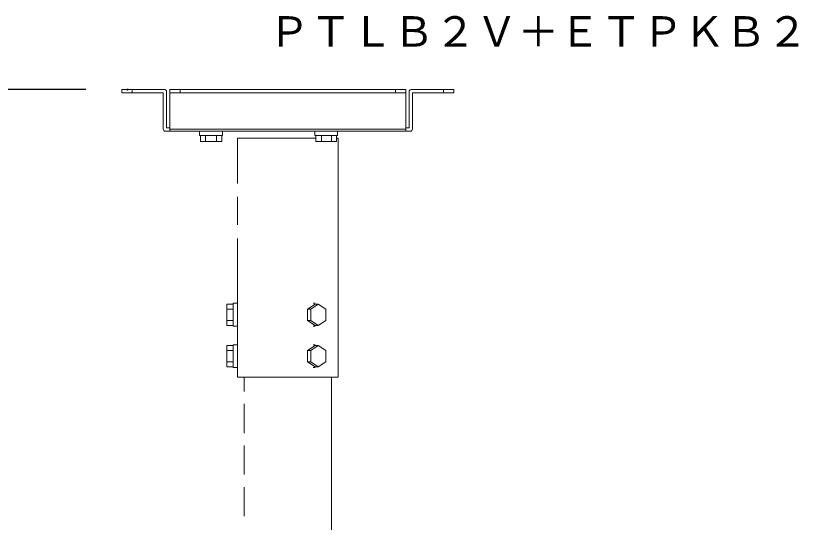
# Model space of a CAD drawing. Units: millimetres, scale not verified. Extents: x -63 to 62, y -57 to 57.
# Drawn here: x 19.91 to 57.61, y 24.02 to 48.43 of the extents above; entities that cross this region are included whole.
import ezdxf
from ezdxf.enums import TextEntityAlignment as Align

# ---------------------------------------------------------------- set-up
doc = ezdxf.new("R2010")
doc.units = ezdxf.units.MM
doc.header["$LTSCALE"] = 0.125
doc.header["$PDMODE"] = 32
doc.header["$PDSIZE"] = 0.0625
for name, color, linetype in [('0-0_0', 7, 'Continuous'), ('0-3_TOUROKU', 7, 'Continuous'), ('0-4_DEFPOINTS', 7, 'Continuous'), ('0-6_SUNPO', 7, 'Continuous')]:
    doc.layers.add(name, color=color, linetype=linetype)
doc.layers.add('0-5_GAIKEI', color=1, linetype='Continuous', lineweight=18)
doc.styles.add('ＭＳ ゴシック', font='')
doc.styles.get('ＭＳ ゴシック').set_extended_font_data('MS Gothic')

# ---------------------------------------------------------------- blocks, each defined once
blk = doc.blocks.new('_OPEN30')
at = {"layer": '0-0_0'}
blk.add_line((0, 0), (-1, 0), dxfattribs=at)
blk.add_lwpolyline([(-1, 0.26795), (0, 0), (-1, -0.26795)], dxfattribs=at)
blk = doc.blocks.new('D5')
at = {"layer": '0-4_DEFPOINTS'}
for p in [(9.8408, 47.2119), (22.4648, 47.2119), (19.3919, 5.7619)]:
    blk.add_point(p, dxfattribs=at)
at = {"layer": '0-6_SUNPO'}
for p, q in [((20.4648, 47.2119), (7.8408, 47.2119)), ((9.8408, 7.7619), (9.8408, 45.2119)), ((17.3919, 5.7619), (7.8408, 5.7619))]:
    blk.add_line(p, q, dxfattribs=at)
at = {"layer": '0-6_SUNPO', "xscale": 2, "yscale": 2}
for p, rotation in [((9.8408, 47.2119), 90), ((9.8408, 5.7619), 270)]:
    blk.add_blockref('_OPEN30', p, dxfattribs=dict(at, rotation=rotation))
at = {"layer": '0-6_SUNPO', "style": 'ＭＳ ゴシック'}
blk.add_text('335～415', height=1.833, rotation=90, dxfattribs=at).set_placement((9.3408, 21.4869), align=Align.BOTTOM_LEFT)

msp = doc.modelspace()

# ---------------------------------------------------------------- linework, layer by layer
at = {"layer": '0-5_GAIKEI'}
for p, q in [((25.0215, 44.7044), (25.0215, 44.8644)), ((25.0215, 44.8644), (25.5215, 44.8644)), ((25.5215, 44.7044), (25.0215, 44.7044)), ((27.0815, 44.8644), (25.5215, 44.8644)), ((25.5215, 44.8644), (25.5215, 44.7044)), ((25.5215, 44.7044), (27.0215, 44.7044)), ((27.0215, 42.9644), (27.0215, 44.7044)), ((27.1816, 43.0244), (27.1816, 44.7644)), ((27.8315, 44.7044), (27.3315, 44.7044)), ((27.8315, 44.8644), (27.8315, 44.7044)), ((27.8315, 44.7044), (38.2116, 44.7044)), ((38.2116, 44.7044), (38.2116, 44.8644)), ((38.7116, 44.7044), (38.2116, 44.7044)), ((38.8615, 44.7644), (38.8615, 43.0244)), ((40.5215, 44.8644), (38.9616, 44.8644)), ((39.0215, 44.7044), (40.5215, 44.7044)), ((39.0215, 44.7044), (39.0215, 42.9644)), ((40.5215, 44.8644), (41.0215, 44.8644)), ((40.5215, 44.7044), (40.5215, 44.8644)), ((41.0215, 44.7044), (40.5215, 44.7044)), ((41.0215, 44.8644), (41.0215, 44.7044)), ((27.3315, 43.0244), (27.1816, 43.0244)), ((38.7116, 43.0244), (38.8615, 43.0244)), ((27.3315, 42.9644), (38.7116, 42.9644)), ((28.7715, 42.6644), (28.7715, 42.8644)), ((28.7715, 42.6644), (29.8716, 42.6644)), ((28.8078, 42.6644), (28.8078, 42.3644)), ((29.0503, 42.6644), (29.0503, 42.3644)), ((29.5927, 42.6644), (29.5927, 42.3644)), ((29.8354, 42.6644), (29.8354, 42.3644)), ((29.8716, 42.6644), (29.8716, 42.8644)), ((34.3215, 42.8644), (34.3215, 42.6644)), ((34.3215, 42.6644), (35.1465, 42.6644)), ((35.1465, 42.6644), (35.4216, 42.6644)), ((35.3708, 42.6644), (35.3708, 42.3644)), ((35.4216, 42.6644), (35.4216, 42.8644)), ((38.7116, 42.9644), (38.7116, 42.8644)), ((28.8078, 42.3644), (29.0503, 42.3644)), ((29.0503, 42.3644), (29.5927, 42.3644)), ((29.5927, 42.3644), (29.8354, 42.3644)), ((30.5915, 42.5244), (30.5915, 40.3494)), ((34.6438, 42.3644), (35.1284, 42.3644)), ((35.4516, 42.5244), (35.3708, 42.5244)), ((35.4516, 31.0244), (35.4516, 42.5244)), ((30.5915, 39.6995), (30.5915, 38.3494)), ((30.5915, 37.6995), (30.5915, 31.0244)), ((30.0893, 34.5382), (30.0893, 34.2957)), ((30.3894, 34.5382), (30.0893, 34.5382)), ((30.3894, 34.5744), (30.3894, 33.4744)), ((30.3894, 34.5744), (30.5893, 34.5744)), ((30.5893, 33.4744), (30.5893, 34.5744)), ((34.3376, 34.5381), (33.9741, 34.296)), ((34.124, 34.2959), (34.4877, 34.5382)), ((34.3376, 34.5744), (34.2375, 34.5744)), ((34.3376, 34.5382), (34.4875, 34.5382)), ((34.4876, 34.5381), (34.8513, 34.2956)), ((30.0893, 34.2957), (30.0893, 33.7531)), ((30.3894, 34.2957), (30.0893, 34.2957)), ((34.8513, 34.2957), (34.8513, 33.7531)), ((30.0893, 33.7531), (30.0893, 33.5105)), ((30.3894, 33.7531), (30.0893, 33.7531)), ((33.974, 33.7528), (34.3376, 33.5104)), ((34.4876, 33.5105), (34.124, 33.7529)), ((34.8513, 33.753), (34.4875, 33.5104)), ((30.3894, 33.5105), (30.0893, 33.5105)), ((30.3894, 33.4744), (30.5893, 33.4744)), ((34.2375, 33.4744), (34.3376, 33.4744)), ((34.3376, 33.5105), (34.4875, 33.5105)), ((30.0893, 32.5382), (30.0893, 32.2957)), ((30.3894, 32.5382), (30.0893, 32.5382)), ((30.3894, 32.5744), (30.3894, 31.4744)), ((30.3894, 32.5744), (30.5893, 32.5744)), ((30.5893, 31.4744), (30.5893, 32.5744)), ((34.3376, 32.5382), (33.974, 32.2959)), ((34.1239, 32.2958), (34.4876, 32.5381)), ((34.3376, 32.5744), (34.2375, 32.5744)), ((34.3376, 32.5382), (34.4875, 32.5382)), ((34.4876, 32.5381), (34.8513, 32.2956)), ((30.0893, 32.2957), (30.0893, 31.7531)), ((30.3894, 32.2957), (30.0893, 32.2957)), ((34.8513, 32.2957), (34.8513, 31.7531)), ((30.0893, 31.7531), (30.0893, 31.5105)), ((30.3894, 31.7531), (30.0893, 31.7531)), ((33.974, 31.7529), (34.3376, 31.5105)), ((34.4877, 31.5105), (34.1241, 31.7529)), ((34.8512, 31.753), (34.4877, 31.5105)), ((30.3894, 31.5105), (30.0893, 31.5105)), ((30.3894, 31.4744), (30.5893, 31.4744)), ((34.2375, 31.4744), (34.3376, 31.4744)), ((34.3376, 31.5105), (34.4875, 31.5105)), ((30.5915, 31.0244), (35.4516, 31.0244)), ((30.9216, 31.0244), (30.9216, 30.3244)), ((35.1216, 12.3244), (35.1216, 31.0244)), ((30.9216, 29.7245), (30.9216, 28.3244)), ((30.9216, 27.7245), (30.9216, 26.3244)), ((30.9216, 25.7245), (30.9216, 24.3244))]:
    msp.add_line(p, q, dxfattribs=at)
for points in [[(27.3315, 42.8644), (27.3315, 42.9644), (27.3315, 44.7044), (27.3315, 44.8644)], [(27.3315, 44.8644), (27.8315, 44.8644), (38.2116, 44.8644), (38.7116, 44.8644)], [(38.7116, 44.8644), (38.7116, 44.7044), (38.7116, 42.9644)], [(38.9216, 42.8644), (38.7116, 42.8644), (27.3315, 42.8644), (27.1216, 42.8644)], [(34.372, 42.6644), (34.372, 42.3644), (34.6438, 42.3644), (34.6438, 42.6644)], [(35.1284, 42.6644), (35.1284, 42.3644), (35.3708, 42.3644)], [(34.372, 42.5244), (30.5932, 42.5244), (30.5915, 42.5244)]]:
    msp.add_lwpolyline(points, dxfattribs=at)
for points in [[(33.9739, 34.2959), (33.9739, 33.7529), (34.124, 33.7529), (34.124, 34.2959)], [(33.9739, 32.2959), (33.9739, 31.7529), (34.124, 31.7529), (34.124, 32.2959)]]:
    msp.add_lwpolyline(points, close=True, dxfattribs=at)
for centre, start, end in [((27.0815, 44.7644), 0, 89.99998), ((38.9616, 44.7644), 89.99998, 179.99996), ((27.1216, 42.9644), 179.99996, 270), ((38.9216, 42.9644), 270, 359.99998)]:
    msp.add_arc(centre, 0.1, start, end, dxfattribs=at)

# ---------------------------------------------------------------- block references
at = {"layer": '0-6_SUNPO'}
msp.add_blockref('D5', (2.8326, -2.3475), dxfattribs=at)

# ---------------------------------------------------------------- texts
at = {"layer": '0-3_TOUROKU', "style": 'ＭＳ ゴシック'}
msp.add_text('ＰＴＬＢ２Ｖ＋ＥＴＰＫＢ２', height=1.466, dxfattribs=at).set_placement((32.0878, 46.495), align=Align.BOTTOM_LEFT)

doc.saveas('drawing.dxf')
